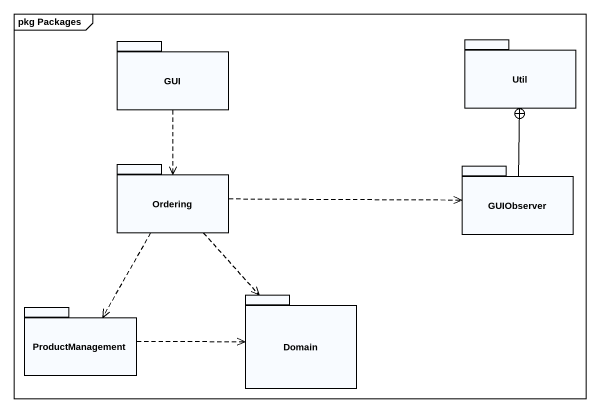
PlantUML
@startuml
mainframe pkg Packages
package GUI {
}
package Util {
}
package Ordering {
}
package GUIObserver {
}
package Domain {
}
package ProductManagement {
}
GUI ..> Ordering
Ordering .right.> GUIObserver
Ordering ..> Domain
Ordering ..> ProductManagement
GUIObserver -up-+ Util
ProductManagement .right.> Domain
@enduml
